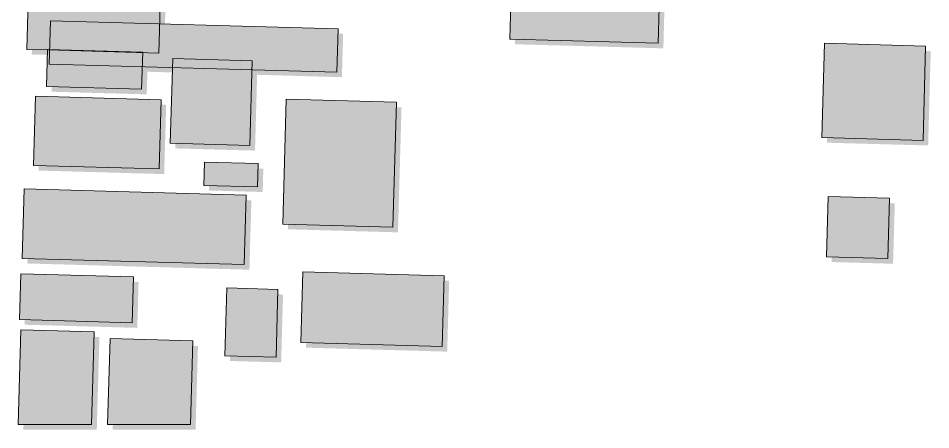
# Model space of a CAD drawing. Header units: metres. Extents: x 305909 to 307171, y 9156037 to 9156671.
# Drawn here: x 306875.2 to 307009, y 9156039.2 to 9156099.5 of the extents above; entities that cross this region are included whole.
import ezdxf

# ---------------------------------------------------------------- set-up
doc = ezdxf.new("R2010")
doc.units = ezdxf.units.M
doc.layers.add('B-BAYANGAN', color=7, linetype='Continuous', lineweight=0, true_color=0x76786c)
doc.layers.add('K-BANGUNAN_LUAR_TAPAK', color=7, linetype='Continuous', lineweight=9, true_color=0xdedede)

msp = doc.modelspace()

# ---------------------------------------------------------------- hatches: boundary and pattern name
at = {"layer": 'B-BAYANGAN', "true_color": 0x76786c}
h = msp.add_hatch(color=8, dxfattribs=at)
h.dxf.hatch_style = 1
h.paths.add_polyline_path([(306958.87, 9156118.34), (306958.52, 9156106.03), (306970.06, 9156105.71), (306969.78, 9156095.11), (306948.23, 9156095.7), (306948.23, 9156095.71), (306948.02, 9156095.72), (306948.67, 9156118.62), (306958.87, 9156118.34)])
h = msp.add_hatch(color=8, dxfattribs=at)
h.dxf.hatch_style = 1
h.paths.add_polyline_path([(306896.85, 9156102.28), (306896.61, 9156093.67), (306880.31, 9156094.12), (306877.23, 9156094.21), (306877.73, 9156111.94), (306889.5, 9156111.61), (306889.24, 9156102.5), (306896.85, 9156102.28)])
h = msp.add_hatch(color=8, dxfattribs=at)
h.dxf.hatch_style = 1
h.paths.add_polyline_path([(306880.73, 9156098.41), (306922.86, 9156097.23), (306922.67, 9156090.89), (306880.55, 9156092.06), (306880.73, 9156098.41)])
h = msp.add_hatch(color=8, dxfattribs=at)
h.dxf.hatch_style = 1
h.paths.add_polyline_path([(307008.96, 9156094.7), (307008.58, 9156080.88), (306993.74, 9156081.29), (306994.14, 9156095.11), (307008.96, 9156094.7)])
h = msp.add_hatch(color=8, dxfattribs=at)
h.dxf.hatch_style = 1
h.paths.add_polyline_path([(306880.28, 9156094.21), (306894.23, 9156093.81), (306894.07, 9156088.37), (306880.12, 9156088.76), (306880.28, 9156094.21)])
h = msp.add_hatch(color=8, dxfattribs=at)
h.dxf.hatch_style = 1
h.paths.add_polyline_path([(306898.63, 9156092.88), (306910.29, 9156092.55), (306909.94, 9156080.13), (306898.27, 9156080.45), (306898.63, 9156092.88)])
h = msp.add_hatch(color=8, dxfattribs=at)
h.dxf.hatch_style = 1
h.paths.add_polyline_path([(306878.53, 9156087.35), (306896.92, 9156086.84), (306896.63, 9156076.69), (306878.24, 9156077.21), (306878.53, 9156087.35)])
h = msp.add_hatch(color=8, dxfattribs=at)
h.dxf.hatch_style = 1
h.paths.add_polyline_path([(306915.27, 9156086.92), (306931.41, 9156086.46), (306930.89, 9156068.16), (306914.75, 9156068.61), (306915.27, 9156086.92)])
h = msp.add_hatch(color=8, dxfattribs=at)
h.dxf.hatch_style = 1
h.paths.add_polyline_path([(306903.28, 9156077.71), (306911.16, 9156077.49), (306911.07, 9156074.07), (306903.19, 9156074.29), (306903.28, 9156077.71)])
h = msp.add_hatch(color=8, dxfattribs=at)
h.dxf.hatch_style = 1
h.paths.add_polyline_path([(306876.88, 9156073.77), (306909.41, 9156072.85), (306909.12, 9156062.69), (306876.59, 9156063.6), (306876.88, 9156073.77)])
h = msp.add_hatch(color=8, dxfattribs=at)
h.dxf.hatch_style = 1
h.paths.add_polyline_path([(307003.69, 9156072.4), (307003.44, 9156063.56), (306994.45, 9156063.81), (306994.69, 9156072.64), (307003.69, 9156072.4)])
h = msp.add_hatch(color=8, dxfattribs=at)
h.dxf.hatch_style = 1
h.paths.add_polyline_path([(306876.38, 9156061.34), (306892.88, 9156060.88), (306892.69, 9156054.17), (306876.19, 9156054.63), (306876.38, 9156061.34)])
h = msp.add_hatch(color=8, dxfattribs=at)
h.dxf.hatch_style = 1
h.paths.add_polyline_path([(306917.71, 9156061.64), (306938.39, 9156061.06), (306938.1, 9156050.69), (306917.42, 9156051.27), (306917.71, 9156061.64)])
h = msp.add_hatch(color=8, dxfattribs=at)
h.dxf.hatch_style = 1
h.paths.add_polyline_path([(306906.54, 9156059.27), (306914.05, 9156059.05), (306913.77, 9156049.11), (306906.25, 9156049.32), (306906.54, 9156059.27)])
h = msp.add_hatch(color=8, dxfattribs=at)
h.dxf.hatch_style = 1
h.paths.add_polyline_path([(306876.39, 9156053.14), (306887.14, 9156052.84), (306886.75, 9156039.25), (306876, 9156039.25), (306876.39, 9156053.14)])
h = msp.add_hatch(color=8, dxfattribs=at)
h.dxf.hatch_style = 1
h.paths.add_polyline_path([(306889.45, 9156051.84), (306901.58, 9156051.5), (306901.23, 9156039.25), (306889.09, 9156039.25), (306889.45, 9156051.84)])
at = {"layer": 'K-BANGUNAN_LUAR_TAPAK', "true_color": 0xececea}
h = msp.add_hatch(color=7, dxfattribs=at)
h.dxf.hatch_style = 1
h.paths.add_polyline_path([(306958.12, 9156119.09), (306957.77, 9156106.78), (306969.31, 9156106.46), (306969.03, 9156095.86), (306947.48, 9156096.45), (306947.48, 9156096.46), (306947.27, 9156096.47), (306947.92, 9156119.37), (306958.12, 9156119.09)])
h = msp.add_hatch(color=7, dxfattribs=at)
h.dxf.hatch_style = 1
h.paths.add_polyline_path([(306896.1, 9156103.03), (306895.86, 9156094.42), (306879.56, 9156094.87), (306876.48, 9156094.96), (306876.98, 9156112.69), (306888.75, 9156112.36), (306888.49, 9156103.25), (306896.1, 9156103.03)])
h = msp.add_hatch(color=7, dxfattribs=at)
h.dxf.hatch_style = 1
h.paths.add_polyline_path([(306879.98, 9156099.16), (306922.11, 9156097.98), (306921.92, 9156091.64), (306879.8, 9156092.81), (306879.98, 9156099.16)])
h = msp.add_hatch(color=7, dxfattribs=at)
h.dxf.hatch_style = 1
h.paths.add_polyline_path([(307008.21, 9156095.45), (307007.83, 9156081.63), (306992.99, 9156082.04), (306993.39, 9156095.86), (307008.21, 9156095.45)])
h = msp.add_hatch(color=7, dxfattribs=at)
h.dxf.hatch_style = 1
h.paths.add_polyline_path([(306879.53, 9156094.96), (306893.48, 9156094.56), (306893.32, 9156089.12), (306879.37, 9156089.51), (306879.53, 9156094.96)])
h = msp.add_hatch(color=7, dxfattribs=at)
h.dxf.hatch_style = 1
h.paths.add_polyline_path([(306897.88, 9156093.63), (306909.54, 9156093.3), (306909.19, 9156080.88), (306897.52, 9156081.2), (306897.88, 9156093.63)])
h = msp.add_hatch(color=7, dxfattribs=at)
h.dxf.hatch_style = 1
h.paths.add_polyline_path([(306877.78, 9156088.1), (306896.17, 9156087.59), (306895.88, 9156077.44), (306877.49, 9156077.96), (306877.78, 9156088.1)])
h = msp.add_hatch(color=7, dxfattribs=at)
h.dxf.hatch_style = 1
h.paths.add_polyline_path([(306914.52, 9156087.67), (306930.66, 9156087.21), (306930.14, 9156068.91), (306914, 9156069.36), (306914.52, 9156087.67)])
h = msp.add_hatch(color=7, dxfattribs=at)
h.dxf.hatch_style = 1
h.paths.add_polyline_path([(306902.53, 9156078.46), (306910.41, 9156078.24), (306910.32, 9156074.82), (306902.44, 9156075.04), (306902.53, 9156078.46)])
h = msp.add_hatch(color=7, dxfattribs=at)
h.dxf.hatch_style = 1
h.paths.add_polyline_path([(306876.13, 9156074.52), (306908.66, 9156073.6), (306908.37, 9156063.44), (306875.84, 9156064.35), (306876.13, 9156074.52)])
h = msp.add_hatch(color=7, dxfattribs=at)
h.dxf.hatch_style = 1
h.paths.add_polyline_path([(307002.94, 9156073.15), (307002.69, 9156064.31), (306993.7, 9156064.56), (306993.94, 9156073.39), (307002.94, 9156073.15)])
h = msp.add_hatch(color=7, dxfattribs=at)
h.dxf.hatch_style = 1
h.paths.add_polyline_path([(306916.96, 9156062.39), (306937.64, 9156061.81), (306937.35, 9156051.44), (306916.67, 9156052.02), (306916.96, 9156062.39)])
h = msp.add_hatch(color=7, dxfattribs=at)
h.dxf.hatch_style = 1
h.paths.add_polyline_path([(306875.63, 9156062.09), (306892.13, 9156061.63), (306891.94, 9156054.92), (306875.44, 9156055.38), (306875.63, 9156062.09)])
h = msp.add_hatch(color=7, dxfattribs=at)
h.dxf.hatch_style = 1
h.paths.add_polyline_path([(306905.79, 9156060.02), (306913.3, 9156059.8), (306913.02, 9156049.86), (306905.5, 9156050.07), (306905.79, 9156060.02)])
h = msp.add_hatch(color=7, dxfattribs=at)
h.dxf.hatch_style = 1
h.paths.add_polyline_path([(306875.64, 9156053.89), (306886.39, 9156053.59), (306886, 9156040), (306875.25, 9156040), (306875.64, 9156053.89)])
h = msp.add_hatch(color=7, dxfattribs=at)
h.dxf.hatch_style = 1
h.paths.add_polyline_path([(306888.7, 9156052.59), (306900.83, 9156052.25), (306900.48, 9156040), (306888.34, 9156040), (306888.7, 9156052.59)])

# ---------------------------------------------------------------- linework, layer by layer
at = {"layer": 'K-BANGUNAN_LUAR_TAPAK', "color": 253, "lineweight": 9, "true_color": 0xb0b0ae}
for points in [[(306958.12, 9156119.09), (306957.77, 9156106.78), (306969.31, 9156106.46), (306969.03, 9156095.86), (306947.48, 9156096.45), (306947.48, 9156096.46), (306947.27, 9156096.47), (306947.92, 9156119.37), (306958.12, 9156119.09)], [(306896.1, 9156103.03), (306895.86, 9156094.42), (306879.56, 9156094.87), (306876.48, 9156094.96), (306876.98, 9156112.69), (306888.75, 9156112.36), (306888.49, 9156103.25), (306896.1, 9156103.03)], [(306879.98, 9156099.16), (306922.11, 9156097.98), (306921.92, 9156091.64), (306879.8, 9156092.81), (306879.98, 9156099.16)], [(307008.21, 9156095.45), (307007.83, 9156081.63), (306992.99, 9156082.04), (306993.39, 9156095.86), (307008.21, 9156095.45)], [(306879.53, 9156094.96), (306893.48, 9156094.56), (306893.32, 9156089.12), (306879.37, 9156089.51), (306879.53, 9156094.96)], [(306897.88, 9156093.63), (306909.54, 9156093.3), (306909.19, 9156080.88), (306897.52, 9156081.2), (306897.88, 9156093.63)], [(306877.78, 9156088.1), (306896.17, 9156087.59), (306895.88, 9156077.44), (306877.49, 9156077.96), (306877.78, 9156088.1)], [(306914.52, 9156087.67), (306930.66, 9156087.21), (306930.14, 9156068.91), (306914, 9156069.36), (306914.52, 9156087.67)], [(306902.53, 9156078.46), (306910.41, 9156078.24), (306910.32, 9156074.82), (306902.44, 9156075.04), (306902.53, 9156078.46)], [(306876.13, 9156074.52), (306908.66, 9156073.6), (306908.37, 9156063.44), (306875.84, 9156064.35), (306876.13, 9156074.52)], [(307002.94, 9156073.15), (307002.69, 9156064.31), (306993.7, 9156064.56), (306993.94, 9156073.39), (307002.94, 9156073.15)], [(306916.96, 9156062.39), (306937.64, 9156061.81), (306937.35, 9156051.44), (306916.67, 9156052.02), (306916.96, 9156062.39)], [(306875.63, 9156062.09), (306892.13, 9156061.63), (306891.94, 9156054.92), (306875.44, 9156055.38), (306875.63, 9156062.09)], [(306905.79, 9156060.02), (306913.3, 9156059.8), (306913.02, 9156049.86), (306905.5, 9156050.07), (306905.79, 9156060.02)], [(306875.64, 9156053.89), (306886.39, 9156053.59), (306886, 9156040), (306875.25, 9156040), (306875.64, 9156053.89)], [(306888.7, 9156052.59), (306900.83, 9156052.25), (306900.48, 9156040), (306888.34, 9156040), (306888.7, 9156052.59)]]:
    msp.add_lwpolyline(points, close=True, dxfattribs=at)

doc.saveas('drawing.dxf')
